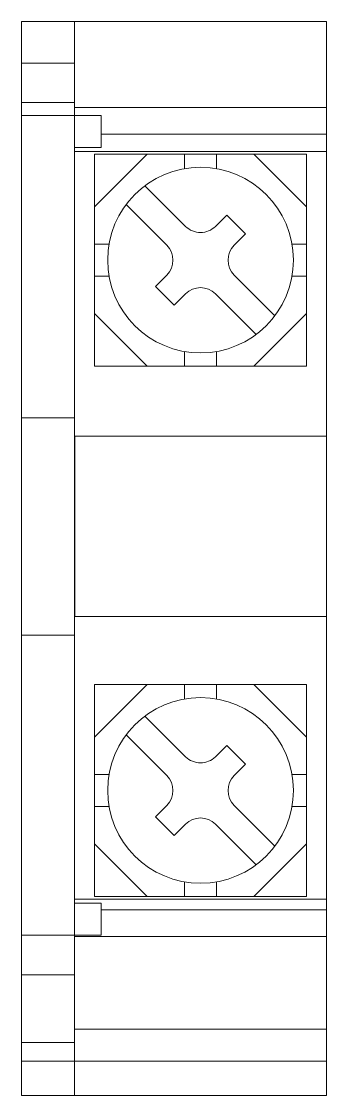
# Model space of a CAD drawing. Header units: millimetres. Extents: x 5.1 to 16.6, y 0.5 to 41.
import ezdxf

# ---------------------------------------------------------------- set-up
doc = ezdxf.new("R2010")
doc.units = ezdxf.units.MM
doc.layers.add('hw_VTP', color=7, linetype='Continuous', lineweight=13)

# ---------------------------------------------------------------- blocks, each defined once
blk = doc.blocks.new('*U393')
blk.add_line((2, 24.86), (2, 18.06))
at = {"layer": 'hw_VTP'}
for p, q in [((0, 0), (0, 40.5)), ((0, 40.5), (11.5, 40.5)), ((11.5, 40.5), (1, 40.5)), ((2, 25.56), (2, 40.5)), ((2, 40.5), (2, 24.86)), ((11.5, 40.5), (11.5, 35.598)), ((2, 38.923), (0, 38.923)), ((2, 37.444), (0, 37.444)), ((2, 36.951), (0, 36.951)), ((11.5, 37.251), (2, 37.251)), ((3, 36.951), (2, 36.951)), ((3, 36.951), (3, 35.749)), ((11.5, 36.25), (3, 36.25)), ((3, 35.749), (2, 35.749)), ((4.74, 35.502), (2.75, 33.512)), ((10.75, 33.512), (8.76, 35.502)), ((4.74, 27.502), (2.75, 29.492)), ((10.75, 29.492), (8.76, 27.502)), ((2, 25.56), (0, 25.56)), ((11.5, 24.86), (2, 24.86)), ((2, 0), (2, 18.06)), ((11.5, 18.06), (2, 18.06)), ((2, 17.36), (0, 17.36)), ((4.74, 15.503), (2.75, 13.514)), ((10.75, 13.514), (8.76, 15.503)), ((4.74, 7.503), (2.75, 9.493)), ((10.75, 9.493), (8.76, 7.503)), ((11.5, 7.399), (11.5, 0)), ((3, 7.249), (2, 7.249)), ((3, 6.049), (3, 7.249)), ((11.5, 7), (3, 7)), ((2, 6.049), (0, 6.049)), ((3, 6.049), (2, 6.049)), ((11.5, 6), (2, 6)), ((2, 4.549), (0, 4.549)), ((11.5, 2.5), (2, 2.5)), ((2, 2), (0, 2)), ((1, 1.3), (0, 1.3)), ((11.5, 1.299), (1, 1.299)), ((11.5, 0), (0, 0))]:
    blk.add_line(p, q, dxfattribs=at)
at = {"layer": 'hw_VTP', "color": 4}
for p, q in [((11.5, 35.598), (2, 35.598)), ((11.5, 35.598), (11.5, 7.399)), ((11.5, 35.41), (11.5, 24.86)), ((11.5, 7.51), (11.5, 18.06)), ((11.5, 7.399), (2, 7.399))]:
    blk.add_line(p, q, dxfattribs=at)
at = {"layer": 'hw_VTP', "color": 0}
for p, q in [((10.75, 35.502), (2.75, 35.502)), ((2.75, 27.502), (2.75, 35.502)), ((6.15, 35.502), (6.15, 34.95)), ((7.35, 35.502), (7.35, 34.95)), ((10.75, 27.502), (10.75, 35.502)), ((6.184, 32.775), (4.654, 34.305)), ((5.477, 32.068), (3.947, 33.598)), ((7.74, 33.199), (7.316, 32.775)), ((8.447, 32.492), (7.74, 33.199)), ((8.447, 32.492), (8.023, 32.068)), ((2.75, 32.102), (3.302, 32.102)), ((10.75, 32.102), (10.198, 32.102)), ((2.75, 30.902), (3.302, 30.902)), ((5.477, 30.936), (5.053, 30.512)), ((9.553, 29.406), (8.023, 30.936)), ((10.75, 30.902), (10.198, 30.902)), ((5.76, 29.805), (5.053, 30.512)), ((6.184, 30.229), (5.76, 29.805)), ((8.846, 28.699), (7.316, 30.229)), ((6.15, 27.502), (6.15, 28.054)), ((7.35, 27.502), (7.35, 28.054)), ((10.75, 27.502), (2.75, 27.502)), ((10.75, 15.503), (2.75, 15.503)), ((2.75, 7.503), (2.75, 15.503)), ((6.15, 15.503), (6.15, 14.951)), ((7.35, 15.503), (7.35, 14.951)), ((10.75, 7.503), (10.75, 15.503)), ((6.184, 12.776), (4.654, 14.306)), ((5.477, 12.069), (3.947, 13.599)), ((7.74, 13.2), (7.316, 12.776)), ((8.447, 12.493), (7.74, 13.2)), ((8.447, 12.493), (8.023, 12.069)), ((2.75, 12.103), (3.302, 12.103)), ((10.75, 12.103), (10.198, 12.103)), ((5.477, 10.937), (5.053, 10.513)), ((9.553, 9.407), (8.023, 10.937)), ((2.75, 10.903), (3.302, 10.903)), ((10.75, 10.903), (10.198, 10.903)), ((5.76, 9.806), (5.053, 10.513)), ((6.184, 10.23), (5.76, 9.806)), ((8.846, 8.7), (7.316, 10.23)), ((6.15, 7.503), (6.15, 8.055)), ((7.35, 7.503), (7.35, 8.055)), ((10.75, 7.503), (2.75, 7.503))]:
    blk.add_line(p, q, dxfattribs=at)
at = {"layer": 'hw_VTP'}
for centre in [(6.75, 31.502), (6.75, 11.503)]:
    blk.add_circle(centre, 3.5, dxfattribs=at)
at = {"layer": 'hw_VTP', "color": 0}
for centre, start, end in [((6.75, 33.341), 225, 315), ((4.912, 31.502), 315, 45), ((8.588, 31.502), 135, 225), ((6.75, 29.664), 45, 135), ((6.75, 13.342), 225, 315), ((4.912, 11.503), 315, 45), ((8.588, 11.503), 135, 225), ((6.75, 9.665), 45, 135)]:
    blk.add_arc(centre, 0.8, start, end, dxfattribs=at)

msp = doc.modelspace()

# ---------------------------------------------------------------- block references
msp.add_blockref('*U393', (5.112, 0.5))

doc.saveas('drawing.dxf')
